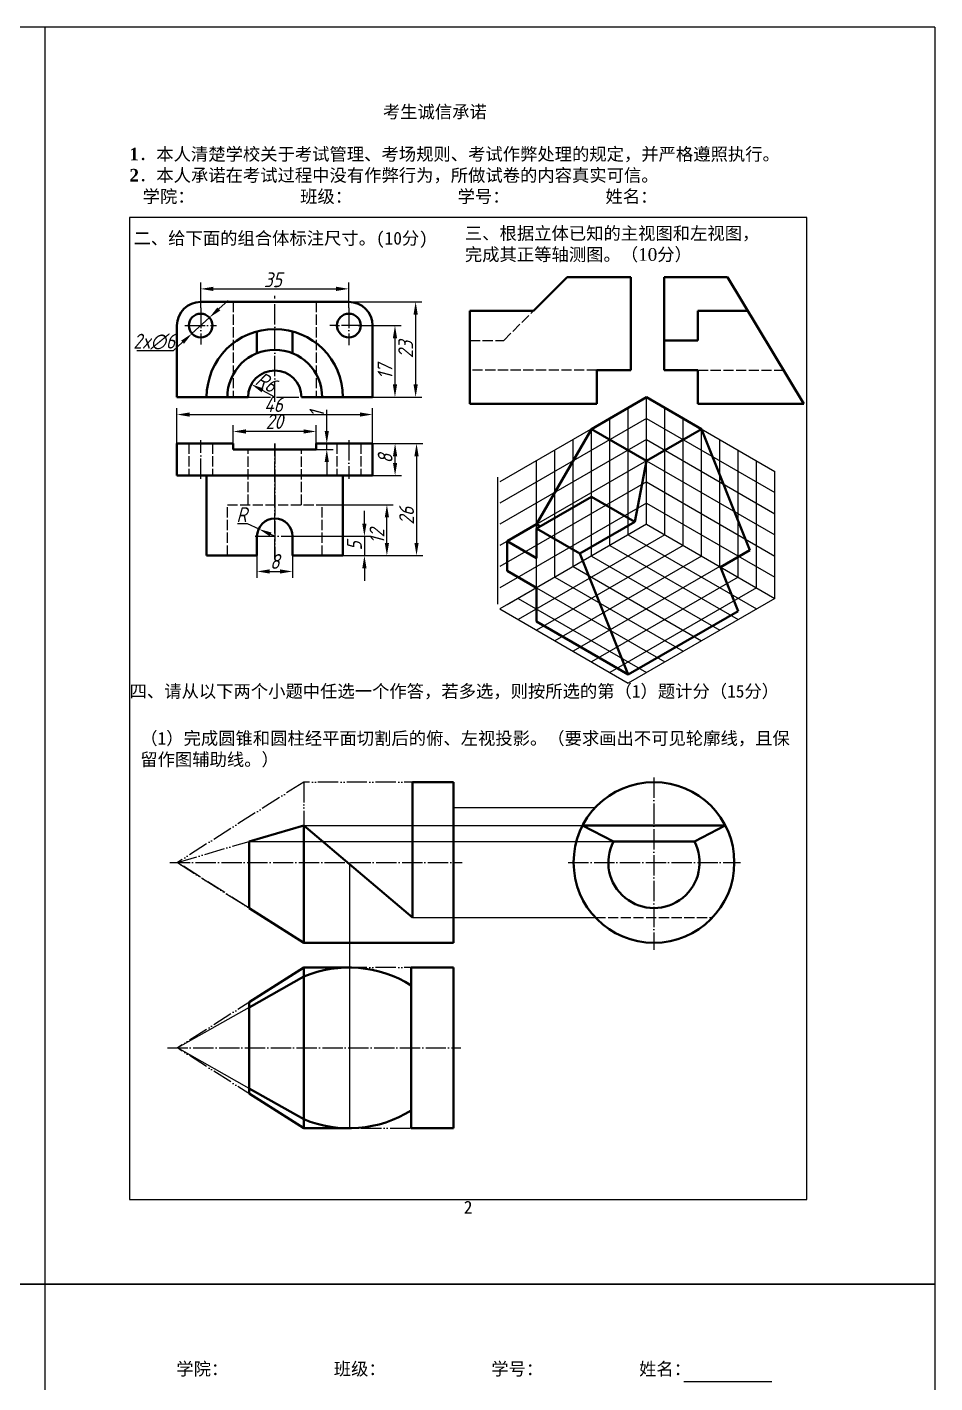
# Model space of a CAD drawing. Header units: millimetres. Extents: x -985 to -565, y -955 to -64.
# Drawn here: x -779.3 to -564.8, y -384.3 to -64 of the extents above; entities that cross this region are included whole.
import ezdxf

# ---------------------------------------------------------------- set-up
doc = ezdxf.new("R2010")
doc.units = ezdxf.units.MM
doc.header["$LTSCALE"] = 0.2
for name, pattern in [('ACAD_ISO02W100', [15, 12, -3]), ('ACAD_ISO04W100', [30, 24, -3, 0, -3]), ('ACAD_ISO05W100', [33, 24, -3, 0, -3, 0, -3])]:
    doc.linetypes.add(name, pattern=pattern)
doc.layers.get('0').update_dxf_attribs({"lineweight": 40})
doc.layers.add('双点画线', color=7, linetype='ACAD_ISO05W100')
for name, color, linetype, plot in [('图框', 160, 'Continuous', False), ('答案细实线', 1, 'Continuous', False), ('答案虚线', 1, 'ACAD_ISO02W100', False)]:
    doc.layers.add(name, color=color, linetype=linetype, plot=plot)
doc.layers.add('底线', color=3, linetype='Continuous', lineweight=13, plot=False)
doc.layers.add('答案粗实线', color=1, linetype='Continuous', lineweight=40, plot=False)
for name, color, linetype, lineweight in [('文字', 7, 'Continuous', 20), ('点画线', 7, 'ACAD_ISO04W100', 25), ('细实线', 7, 'Continuous', 25), ('虚线', 7, 'ACAD_ISO02W100', 25)]:
    doc.layers.add(name, color=color, linetype=linetype, lineweight=lineweight)
doc.styles.add('可调文字', font='gbeitc.shx', dxfattribs={"bigfont": 'gbcbig.shx'})
doc.styles.add('题目文本', font='', dxfattribs={"height": 3})
doc.styles.get('题目文本').set_extended_font_data('SimSun')
doc.dimstyles.new('A_ISO通用', dxfattribs={"dimtxt": 3.5, "dimasz": 3, "dimexe": 1.5, "dimexo": 0, "dimgap": 0.6, "dimtad": 1, "dimdec": 0, "dimdsep": 46, "dimtxsty": '可调文字', "dimcen": 2.5, "dimclrd": 256, "dimclrt": 256, "dimadec": 0, "dimazin": 0, "dimtfac": 1, "dimtdec": 0, "dimtmove": 0, "dimatfit": 3, "dimfxl": 1, "dimlwd": -1, "dimarcsym": 0})
doc.dimstyles.new('A_ISO通用$3', dxfattribs={"dimtxt": 3.5, "dimasz": 3, "dimexe": 1.5, "dimexo": 0, "dimgap": 0, "dimtad": 1, "dimtoh": 1, "dimdec": 0, "dimdsep": 46, "dimtxsty": '可调文字', "dimcen": 2.5, "dimclrd": 256, "dimclrt": 256, "dimadec": 0, "dimazin": 0, "dimtfac": 1, "dimtdec": 0, "dimtmove": 0, "dimatfit": 2, "dimfxl": 1, "dimlwd": -1, "dimarcsym": 0})
doc.dimstyles.new('A_ISO通用$4', dxfattribs={"dimtxt": 3.5, "dimasz": 3, "dimexe": 1.5, "dimexo": 0, "dimgap": 0.6, "dimtad": 1, "dimtoh": 1, "dimdec": 0, "dimdsep": 46, "dimtxsty": '可调文字', "dimcen": 2.5, "dimclrd": 256, "dimclrt": 256, "dimadec": 0, "dimazin": 0, "dimtfac": 1, "dimtdec": 0, "dimtmove": 0, "dimatfit": 2, "dimfxl": 1, "dimlwd": -1, "dimarcsym": 0})

# ---------------------------------------------------------------- blocks, each defined once
blk = doc.blocks.new('*D1')
at = {"layer": 'Defpoints', "color": 0, "transparency": 16777216}
for p in [(-718.5, -184.34), (-704.5, -188.88), (-699.59, -188.88)]:
    blk.add_point(p, dxfattribs=at)
at = {"layer": '答案细实线', "transparency": 16777216}
for p, q in [((-699.59, -181.34), (-699.59, -178.34)), ((-699.59, -184.34), (-699.59, -188.88)), ((-699.59, -191.88), (-699.59, -194.88))]:
    blk.add_line(p, q, dxfattribs=at)
at = {"layer": '答案细实线', "color": 0, "lineweight": -2, "transparency": 16777216}
for p, q in [((-718.5, -184.34), (-698.09, -184.34)), ((-704.5, -188.88), (-698.09, -188.88))]:
    blk.add_line(p, q, dxfattribs=at)
at = {"layer": '答案细实线', "transparency": 16777216}
for points in [[(-700.09, -181.34), (-699.09, -181.34), (-699.59, -184.34)], [(-700.09, -191.88), (-699.09, -191.88), (-699.59, -188.88)]]:
    blk.add_solid(points, dxfattribs=at)
at = {"layer": '答案细实线', "transparency": 16777216, "insert": (-703.69, -186.61), "char_height": 3.5, "attachment_point": 2, "rotation": 90, "style": '可调文字'}
blk.add_mtext('5', dxfattribs=at)
blk = doc.blocks.new('*D2')
at = {"layer": 'Defpoints', "color": 0, "transparency": 16777216}
for p in [(-709.57, -176.89), (-694.28, -176.89), (-704.85, -188.88)]:
    blk.add_point(p, dxfattribs=at)
at = {"layer": '答案细实线', "color": 0, "lineweight": -2, "transparency": 16777216}
for p, q in [((-709.57, -176.89), (-692.78, -176.89)), ((-704.85, -188.88), (-692.78, -188.88))]:
    blk.add_line(p, q, dxfattribs=at)
at = {"layer": '答案细实线', "transparency": 16777216}
blk.add_line((-694.28, -185.88), (-694.28, -179.89), dxfattribs=at)
for points in [[(-694.78, -179.89), (-693.78, -179.89), (-694.28, -176.89)], [(-694.78, -185.88), (-693.78, -185.88), (-694.28, -188.88)]]:
    blk.add_solid(points, dxfattribs=at)
at = {"layer": '答案细实线', "transparency": 16777216, "insert": (-698.38, -184.34), "char_height": 3.5, "attachment_point": 2, "rotation": 90, "style": '可调文字'}
blk.add_mtext('12', dxfattribs=at)
blk = doc.blocks.new('*D3')
at = {"layer": 'Defpoints', "color": 0, "transparency": 16777216}
for p in [(-696.62, -162.42), (-692.34, -162.42), (-697.67, -169.98)]:
    blk.add_point(p, dxfattribs=at)
at = {"layer": '答案细实线', "color": 0, "lineweight": -2, "transparency": 16777216}
for p, q in [((-696.62, -162.42), (-690.84, -162.42)), ((-697.67, -169.98), (-690.84, -169.98))]:
    blk.add_line(p, q, dxfattribs=at)
at = {"layer": '答案细实线', "transparency": 16777216}
blk.add_line((-692.34, -166.98), (-692.34, -165.42), dxfattribs=at)
for points in [[(-692.84, -165.42), (-691.84, -165.42), (-692.34, -162.42)], [(-692.84, -166.98), (-691.84, -166.98), (-692.34, -169.98)]]:
    blk.add_solid(points, dxfattribs=at)
at = {"layer": '答案细实线', "transparency": 16777216, "insert": (-696.44, -165.98), "char_height": 3.5, "attachment_point": 2, "rotation": 90, "style": '可调文字'}
blk.add_mtext('8', dxfattribs=at)
blk = doc.blocks.new('*D4')
at = {"layer": 'Defpoints', "color": 0, "transparency": 16777216}
for p in [(-697.67, -162.42), (-704.5, -188.88), (-687.28, -188.88)]:
    blk.add_point(p, dxfattribs=at)
at = {"layer": '答案细实线', "color": 0, "lineweight": -2, "transparency": 16777216}
for p, q in [((-697.67, -162.42), (-685.78, -162.42)), ((-704.5, -188.88), (-685.78, -188.88))]:
    blk.add_line(p, q, dxfattribs=at)
at = {"layer": '答案细实线', "transparency": 16777216}
blk.add_line((-687.28, -165.42), (-687.28, -185.88), dxfattribs=at)
for points in [[(-687.78, -165.42), (-686.78, -165.42), (-687.28, -162.42)], [(-687.78, -185.88), (-686.78, -185.88), (-687.28, -188.88)]]:
    blk.add_solid(points, dxfattribs=at)
at = {"layer": '答案细实线', "transparency": 16777216, "insert": (-691.38, -179.49), "char_height": 3.5, "attachment_point": 2, "rotation": 90, "style": '可调文字'}
blk.add_mtext('26', dxfattribs=at)
blk = doc.blocks.new('*D5')
at = {"layer": 'Defpoints', "color": 0, "transparency": 16777216}
for p in [(-701.09, -134.55), (-708.81, -151.47), (-692.37, -151.47)]:
    blk.add_point(p, dxfattribs=at)
at = {"layer": '答案细实线', "color": 0, "lineweight": -2, "transparency": 16777216}
for p, q in [((-701.09, -134.55), (-690.87, -134.55)), ((-708.81, -151.47), (-690.87, -151.47))]:
    blk.add_line(p, q, dxfattribs=at)
at = {"layer": '答案细实线', "transparency": 16777216}
blk.add_line((-692.37, -137.55), (-692.37, -148.47), dxfattribs=at)
for points in [[(-692.87, -137.55), (-691.87, -137.55), (-692.37, -134.55)], [(-692.87, -148.47), (-691.87, -148.47), (-692.37, -151.47)]]:
    blk.add_solid(points, dxfattribs=at)
at = {"layer": '答案细实线', "transparency": 16777216, "insert": (-696.47, -145.47), "char_height": 3.5, "attachment_point": 2, "rotation": 90, "style": '可调文字'}
blk.add_mtext('17', dxfattribs=at)
blk = doc.blocks.new('*D6')
at = {"layer": 'Defpoints', "color": 0, "transparency": 16777216}
for p in [(-730.57, -159.57), (-730.57, -162.42), (-710.97, -162.42)]:
    blk.add_point(p, dxfattribs=at)
at = {"layer": '答案细实线', "color": 0, "lineweight": -2, "transparency": 16777216}
for p, q in [((-730.57, -162.42), (-730.57, -158.07)), ((-710.97, -162.42), (-710.97, -158.07))]:
    blk.add_line(p, q, dxfattribs=at)
at = {"layer": '答案细实线', "transparency": 16777216}
blk.add_line((-713.97, -159.57), (-727.57, -159.57), dxfattribs=at)
for points in [[(-727.57, -159.07), (-727.57, -160.07), (-730.57, -159.57)], [(-713.97, -159.07), (-713.97, -160.07), (-710.97, -159.57)]]:
    blk.add_solid(points, dxfattribs=at)
at = {"layer": '答案细实线', "transparency": 16777216, "insert": (-720.88, -155.47), "char_height": 3.5, "attachment_point": 2, "style": '可调文字'}
blk.add_mtext('20', dxfattribs=at)
blk = doc.blocks.new('*D7')
at = {"layer": 'Defpoints', "color": 0, "transparency": 16777216}
for p in [(-710.15, -162.42), (-708.48, -162.42), (-710.97, -163.82)]:
    blk.add_point(p, dxfattribs=at)
at = {"layer": '答案细实线', "transparency": 16777216}
for p, q in [((-708.48, -159.42), (-708.48, -154.49)), ((-708.48, -163.82), (-708.48, -162.42)), ((-708.48, -166.82), (-708.48, -169.82))]:
    blk.add_line(p, q, dxfattribs=at)
at = {"layer": '答案细实线', "color": 0, "lineweight": -2, "transparency": 16777216}
for p, q in [((-710.15, -162.42), (-706.98, -162.42)), ((-710.97, -163.82), (-706.98, -163.82))]:
    blk.add_line(p, q, dxfattribs=at)
at = {"layer": '答案细实线', "transparency": 16777216}
for points in [[(-708.98, -159.42), (-707.98, -159.42), (-708.48, -162.42)], [(-708.98, -166.82), (-707.98, -166.82), (-708.48, -163.82)]]:
    blk.add_solid(points, dxfattribs=at)
at = {"layer": '答案细实线', "transparency": 16777216, "insert": (-712.58, -155.45), "char_height": 3.5, "attachment_point": 2, "rotation": 90, "style": '可调文字'}
blk.add_mtext('1', dxfattribs=at)
blk = doc.blocks.new('*D8')
at = {"layer": 'Defpoints', "color": 0, "transparency": 16777216}
for p in [(-724.48, -182.64), (-720.77, -184.34)]:
    blk.add_point(p, dxfattribs=at)
at = {"layer": '答案细实线', "transparency": 16777216}
for p, q in [((-727.2, -181.38), (-729.57, -181.38)), ((-724.48, -182.64), (-727.2, -181.38)), ((-720.77, -184.34), (-721.75, -183.89))]:
    blk.add_line(p, q, dxfattribs=at)
blk.add_solid([(-721.54, -183.43), (-721.96, -184.34), (-724.48, -182.64)], dxfattribs=at)
at = {"layer": '答案细实线', "transparency": 16777216, "insert": (-728.59, -179.23), "char_height": 3.5, "attachment_point": 5, "style": '可调文字'}
blk.add_mtext('R', dxfattribs=at)
blk = doc.blocks.new('*D9')
at = {"layer": 'Defpoints', "color": 0, "transparency": 16777216}
for p in [(-703.27, -128.95), (-698.14, -151.47), (-687.49, -151.47)]:
    blk.add_point(p, dxfattribs=at)
at = {"layer": '答案细实线', "color": 0, "lineweight": -2, "transparency": 16777216}
for p, q in [((-703.27, -128.95), (-685.99, -128.95)), ((-698.14, -151.47), (-685.99, -151.47))]:
    blk.add_line(p, q, dxfattribs=at)
at = {"layer": '答案细实线', "transparency": 16777216}
blk.add_line((-687.49, -131.95), (-687.49, -148.47), dxfattribs=at)
for points in [[(-687.99, -131.95), (-686.99, -131.95), (-687.49, -128.95)], [(-687.99, -148.47), (-686.99, -148.47), (-687.49, -151.47)]]:
    blk.add_solid(points, dxfattribs=at)
at = {"layer": '答案细实线', "transparency": 16777216, "insert": (-689.84, -140.21), "char_height": 3.5, "attachment_point": 5, "rotation": 90, "style": '可调文字'}
blk.add_mtext('23', dxfattribs=at)
blk = doc.blocks.new('*D10')
at = {"layer": 'Defpoints', "color": 0, "transparency": 16777216}
for p in [(-724.97, -188.88), (-716.57, -188.88), (-716.57, -192.64)]:
    blk.add_point(p, dxfattribs=at)
at = {"layer": '答案细实线', "color": 0, "lineweight": -2, "transparency": 16777216}
for p, q in [((-724.97, -188.88), (-724.97, -194.14)), ((-716.57, -188.88), (-716.57, -194.14))]:
    blk.add_line(p, q, dxfattribs=at)
at = {"layer": '答案细实线', "transparency": 16777216}
blk.add_line((-721.97, -192.64), (-719.57, -192.64), dxfattribs=at)
for points in [[(-721.97, -192.14), (-721.97, -193.14), (-724.97, -192.64)], [(-719.57, -192.14), (-719.57, -193.14), (-716.57, -192.64)]]:
    blk.add_solid(points, dxfattribs=at)
at = {"layer": '答案细实线', "transparency": 16777216, "insert": (-720.77, -190.29), "char_height": 3.5, "attachment_point": 5, "style": '可调文字'}
blk.add_mtext('8', dxfattribs=at)
blk = doc.blocks.new('*D11')
at = {"layer": 'Defpoints', "color": 0, "transparency": 16777216}
for p in [(-726.28, -148.42), (-720.77, -151.47)]:
    blk.add_point(p, dxfattribs=at)
at = {"layer": '答案细实线', "transparency": 16777216}
blk.add_line((-720.77, -151.47), (-723.65, -149.87), dxfattribs=at)
blk.add_solid([(-723.41, -149.43), (-723.9, -150.31), (-726.28, -148.42)], dxfattribs=at)
at = {"layer": '答案细实线', "transparency": 16777216, "insert": (-722.76, -147.91), "char_height": 3.5, "attachment_point": 5, "rotation": 331.0046, "style": '可调文字'}
blk.add_mtext('R6', dxfattribs=at)
blk = doc.blocks.new('*D12')
at = {"layer": 'Defpoints', "color": 0, "transparency": 16777216}
for p in [(-736.2, -132.66), (-740.33, -136.44)]:
    blk.add_point(p, dxfattribs=at)
at = {"layer": '答案细实线', "transparency": 16777216}
for p, q in [((-733.99, -130.63), (-731.78, -128.6)), ((-736.2, -132.66), (-740.33, -136.44)), ((-744.75, -140.5), (-753.39, -140.5)), ((-742.54, -138.47), (-744.75, -140.5))]:
    blk.add_line(p, q, dxfattribs=at)
for points in [[(-734.33, -130.26), (-733.65, -131), (-736.2, -132.66)], [(-742.88, -138.1), (-742.21, -138.84), (-740.33, -136.44)]]:
    blk.add_solid(points, dxfattribs=at)
at = {"layer": '答案细实线', "transparency": 16777216, "insert": (-749.27, -138.35), "char_height": 3.5, "attachment_point": 5, "style": '可调文字'}
blk.add_mtext('2x∅6', dxfattribs=at)
blk = doc.blocks.new('*D13')
at = {"layer": 'Defpoints', "color": 0, "transparency": 16777216}
for p in [(-703.27, -125.88), (-738.27, -130.35), (-703.27, -130.35)]:
    blk.add_point(p, dxfattribs=at)
at = {"layer": '答案细实线', "color": 0, "lineweight": -2, "transparency": 16777216}
for p, q in [((-738.27, -130.35), (-738.27, -124.38)), ((-703.27, -130.35), (-703.27, -124.38))]:
    blk.add_line(p, q, dxfattribs=at)
at = {"layer": '答案细实线', "transparency": 16777216}
blk.add_line((-735.27, -125.88), (-706.27, -125.88), dxfattribs=at)
for points in [[(-735.27, -125.38), (-735.27, -126.38), (-738.27, -125.88)], [(-706.27, -125.38), (-706.27, -126.38), (-703.27, -125.88)]]:
    blk.add_solid(points, dxfattribs=at)
at = {"layer": '答案细实线', "transparency": 16777216, "insert": (-721.22, -123.73), "char_height": 3.5, "attachment_point": 5, "style": '可调文字'}
blk.add_mtext('35', dxfattribs=at)
blk = doc.blocks.new('*D14')
at = {"layer": 'Defpoints', "color": 0, "transparency": 16777216}
for p in [(-697.67, -155.57), (-743.87, -162.42), (-697.67, -162.42)]:
    blk.add_point(p, dxfattribs=at)
at = {"layer": '答案细实线', "color": 0, "lineweight": -2, "transparency": 16777216}
for p, q in [((-743.87, -162.42), (-743.87, -154.07)), ((-697.67, -162.42), (-697.67, -154.07))]:
    blk.add_line(p, q, dxfattribs=at)
at = {"layer": '答案细实线', "transparency": 16777216}
blk.add_line((-740.87, -155.57), (-700.67, -155.57), dxfattribs=at)
for points in [[(-740.87, -155.07), (-740.87, -156.07), (-743.87, -155.57)], [(-700.67, -155.07), (-700.67, -156.07), (-697.67, -155.57)]]:
    blk.add_solid(points, dxfattribs=at)
at = {"layer": '答案细实线', "transparency": 16777216, "insert": (-721.07, -153.22), "char_height": 3.5, "attachment_point": 5, "style": '可调文字'}
blk.add_mtext('46', dxfattribs=at)

msp = doc.modelspace()

# ---------------------------------------------------------------- linework, layer by layer
for p, q in [((-659.66, -131.075), (-651.66, -123.075)), ((-636.66, -123.075), (-651.66, -123.075)), ((-636.66, -145.075), (-636.66, -123.075)), ((-628.795, -123.075), (-613.795, -123.075)), ((-628.795, -123.075), (-628.795, -145.075)), ((-595.795, -153.075), (-613.795, -123.075)), ((-738.268, -128.949), (-703.268, -128.949)), ((-674.66, -153.075), (-674.66, -131.075)), ((-674.66, -131.075), (-659.66, -131.075)), ((-674.66, -131.075), (-674.66, -138.075)), ((-620.795, -138.075), (-620.795, -131.075)), ((-620.795, -131.075), (-608.995, -131.075)), ((-743.868, -151.469), (-743.868, -134.549)), ((-724.968, -141.086), (-724.968, -135.926)), ((-716.568, -141.086), (-716.568, -135.926)), ((-697.668, -151.469), (-697.668, -134.549)), ((-628.795, -138.075), (-620.795, -138.075)), ((-644.66, -153.075), (-644.66, -145.075)), ((-644.66, -145.075), (-636.66, -145.075)), ((-628.795, -145.075), (-620.795, -145.075)), ((-620.795, -145.075), (-620.795, -153.075)), ((-743.868, -151.469), (-727.068, -151.469)), ((-714.468, -151.469), (-697.668, -151.469)), ((-674.66, -153.075), (-644.66, -153.075)), ((-620.795, -153.075), (-595.795, -153.075)), ((-743.868, -162.416), (-743.868, -169.976)), ((-743.868, -162.416), (-730.568, -162.416)), ((-743.868, -169.976), (-743.868, -162.416)), ((-734.016, -162.416), (-739.296, -162.416)), ((-735.888, -162.416), (-730.568, -162.416)), ((-730.568, -162.416), (-735.888, -162.416)), ((-730.568, -162.416), (-730.568, -163.816)), ((-710.968, -162.416), (-705.648, -162.416)), ((-710.968, -162.416), (-697.668, -162.416)), ((-705.648, -162.416), (-710.968, -162.416)), ((-710.968, -163.816), (-710.968, -162.416)), ((-707.52, -162.416), (-702.24, -162.416)), ((-697.668, -162.416), (-707.52, -162.416)), ((-697.668, -169.976), (-697.668, -162.416)), ((-697.668, -162.416), (-697.668, -169.976)), ((-730.568, -163.816), (-710.968, -163.816)), ((-743.868, -169.976), (-735.188, -169.976)), ((-733.316, -169.976), (-738.596, -169.976)), ((-738.596, -169.976), (-733.316, -169.976)), ((-736.868, -188.876), (-736.868, -169.976)), ((-735.888, -169.976), (-705.648, -169.976)), ((-705.648, -169.976), (-735.888, -169.976)), ((-731.598, -169.976), (-709.936, -169.976)), ((-707.52, -169.976), (-702.24, -169.976)), ((-697.668, -169.976), (-707.52, -169.976)), ((-704.668, -188.876), (-704.668, -169.976)), ((-724.968, -184.34), (-724.968, -188.876)), ((-716.568, -184.34), (-716.568, -188.876)), ((-736.868, -188.876), (-724.968, -188.876)), ((-724.968, -188.876), (-726.816, -188.876)), ((-716.568, -188.876), (-704.668, -188.876)), ((-716.568, -188.876), (-714.72, -188.876)), ((-688.223, -242.403), (-688.223, -274.384)), ((-688.223, -242.403), (-678.581, -242.403)), ((-678.581, -242.403), (-678.581, -280.374)), ((-726.831, -256.423), (-713.938, -252.647)), ((-713.938, -252.647), (-688.223, -274.384)), ((-713.938, -280.374), (-713.938, -252.647)), ((-726.831, -272.171), (-726.831, -256.423)), ((-713.938, -280.374), (-726.831, -272.171)), ((-713.938, -280.374), (-678.581, -280.374))]:
    msp.add_line(p, q)
for centre in [(-738.268, -134.549), (-703.268, -134.549)]:
    msp.add_circle(centre, 2.8)
for centre, radius, start, end in [((-738.268, -134.549), 5.6, 90, 180), ((-703.268, -134.549), 5.6, 0, 90), ((-720.768, -151.469), 16.1, 360, 180), ((-720.768, -151.469), 11.2, 0, 180), ((-720.768, -151.469), 6.3, 0, 180), ((-720.768, -184.34), 4.2, 0, 180)]:
    msp.add_arc(centre, radius, start, end)
at = {"layer": '双点画线'}
for p, q in [((-713.938, -242.403), (-743.78, -261.388)), ((-713.938, -242.403), (-713.938, -252.647)), ((-678.581, -242.403), (-713.938, -242.403)), ((-743.78, -261.388), (-726.831, -256.423)), ((-743.78, -261.388), (-713.938, -280.374)), ((-726.831, -272.171), (-743.78, -261.388)), ((-713.938, -286.22), (-743.78, -305.205)), ((-678.581, -286.22), (-713.938, -286.22)), ((-713.938, -286.22), (-713.938, -324.191)), ((-678.581, -324.191), (-678.581, -286.22)), ((-713.938, -324.191), (-743.78, -305.205)), ((-713.938, -324.191), (-678.581, -324.191))]:
    msp.add_line(p, q, dxfattribs=at)
msp.add_circle((-631.186, -261.388), 18.985, dxfattribs=at)
at = {"layer": '图框'}
for p, q in [((-775.069, -64.039), (-775.069, -658.039)), ((-564.819, -64.039), (-564.819, -658.039)), ((-985.319, -361.039), (-564.819, -361.039)), ((-985.319, -361.039), (-564.819, -361.039)), ((-775.069, -361.039), (-775.069, -658.039))]:
    msp.add_line(p, q, dxfattribs=at)
for points in [[(-564.819, -64.039), (-985.319, -64.039), (-985.319, -658.039), (-564.819, -658.039)], [(-564.819, -361.039), (-985.319, -361.039), (-985.319, -955.039), (-564.819, -955.039)]]:
    msp.add_lwpolyline(points, dxfattribs=at)
msp.add_lwpolyline([(-755.069, -341.039), (-595.069, -341.039), (-595.069, -109.039), (-755.069, -109.039)], close=True, dxfattribs=at)
at = {"layer": '底线', "color": 3}
for p, q in [((-632.966, -151.496), (-667.607, -171.496)), ((-632.966, -151.496), (-602.655, -168.996)), ((-632.966, -156.496), (-667.607, -176.496)), ((-641.626, -186.496), (-641.626, -156.496)), ((-637.296, -183.996), (-637.296, -153.996)), ((-632.966, -156.496), (-602.655, -173.996)), ((-628.636, -183.996), (-628.636, -153.996)), ((-624.306, -186.496), (-624.306, -156.496)), ((-645.956, -188.996), (-645.956, -158.996)), ((-619.976, -188.996), (-619.976, -158.996)), ((-632.966, -161.496), (-667.607, -181.496)), ((-632.966, -161.496), (-667.607, -181.496)), ((-650.286, -191.496), (-650.286, -161.496)), ((-632.966, -161.496), (-602.655, -178.996)), ((-615.645, -191.496), (-615.645, -161.496)), ((-632.966, -166.496), (-667.607, -186.496)), ((-658.947, -196.496), (-658.947, -166.496)), ((-654.617, -193.996), (-654.617, -163.996)), ((-632.966, -166.496), (-602.655, -183.996)), ((-611.315, -193.996), (-611.315, -163.996)), ((-606.985, -196.496), (-606.985, -166.496)), ((-602.655, -198.996), (-602.655, -168.996)), ((-668.04, -200.34), (-668.04, -170.34)), ((-632.966, -171.496), (-667.607, -191.496)), ((-632.966, -171.496), (-602.655, -188.996)), ((-632.966, -176.496), (-667.607, -196.496)), ((-632.966, -176.496), (-602.655, -193.996)), ((-628.636, -183.996), (-663.277, -203.996)), ((-637.296, -183.996), (-606.985, -201.496)), ((-624.306, -186.496), (-658.947, -206.496)), ((-641.626, -186.496), (-611.315, -203.996)), ((-619.976, -188.996), (-654.617, -208.996)), ((-615.645, -191.496), (-650.286, -211.496)), ((-650.286, -191.496), (-619.976, -208.996)), ((-645.956, -188.996), (-615.645, -206.496)), ((-654.617, -193.996), (-624.306, -211.496)), ((-611.315, -193.996), (-645.956, -213.996)), ((-658.947, -196.496), (-628.636, -213.996)), ((-606.985, -196.496), (-641.626, -216.496)), ((-667.607, -201.496), (-637.296, -218.996)), ((-663.277, -198.996), (-632.966, -216.496)), ((-602.655, -198.996), (-637.296, -218.996))]:
    msp.add_line(p, q, dxfattribs=at)
at = {"layer": '点画线'}
for p, q in [((-720.768, -152.565), (-720.768, -127.534)), ((-738.268, -130.349), (-738.268, -139.022)), ((-703.268, -130.349), (-703.268, -139.189)), ((-742.023, -134.549), (-734.513, -134.549)), ((-700.242, -134.549), (-707.752, -134.549)), ((-732.844, -151.469), (-727.068, -151.469)), ((-714.468, -151.469), (-708.807, -151.469)), ((-738.268, -170.732), (-738.268, -161.66)), ((-720.768, -189.768), (-720.768, -162.435)), ((-720.768, -162.435), (-720.768, -189.841)), ((-703.268, -161.66), (-703.268, -170.732)), ((-725.387, -184.34), (-715.876, -184.34)), ((-631.186, -241.343), (-631.186, -282.01)), ((-745.584, -261.388), (-676.482, -261.388)), ((-651.434, -261.388), (-610.755, -261.388)), ((-746.117, -305.205), (-676.837, -305.205))]:
    msp.add_line(p, q, dxfattribs=at)
at = {"layer": '点画线', "ltscale": 1.1}
msp.add_line((-727.068, -151.469), (-714.468, -151.469), dxfattribs=at)
at = {"layer": '答案粗实线'}
for p, q in [((-632.966, -151.496), (-645.956, -158.996)), ((-632.966, -151.496), (-619.976, -158.996)), ((-658.947, -181.496), (-645.956, -158.996)), ((-645.956, -158.996), (-632.966, -166.496)), ((-619.976, -158.996), (-632.966, -166.496)), ((-619.976, -158.996), (-608.544, -187.596)), ((-635.737, -180.896), (-632.966, -166.496)), ((-645.956, -174.996), (-658.947, -182.496)), ((-645.956, -174.996), (-635.737, -180.896)), ((-658.947, -181.496), (-665.875, -185.496)), ((-658.947, -181.496), (-658.081, -181.996)), ((-658.947, -182.496), (-648.728, -188.396)), ((-658.947, -182.496), (-658.947, -189.496)), ((-635.737, -180.896), (-648.728, -188.396)), ((-665.875, -185.496), (-658.947, -189.496)), ((-665.875, -185.496), (-665.875, -192.496)), ((-648.728, -188.396), (-637.296, -216.996)), ((-608.544, -187.596), (-615.472, -191.596)), ((-615.472, -191.596), (-611.315, -201.996)), ((-665.875, -192.496), (-658.947, -196.496)), ((-658.947, -204.496), (-658.947, -196.496)), ((-658.947, -204.496), (-637.296, -216.996)), ((-611.315, -201.996), (-637.296, -216.996)), ((-648.039, -252.647), (-640.758, -256.423)), ((-648.039, -252.647), (-614.332, -252.647)), ((-621.614, -256.423), (-614.332, -252.647)), ((-640.758, -256.423), (-621.614, -256.423)), ((-713.938, -286.22), (-726.831, -294.422)), ((-703.094, -286.22), (-713.938, -286.22)), ((-713.938, -324.191), (-713.938, -286.22)), ((-678.581, -286.22), (-688.51, -286.22)), ((-688.51, -324.191), (-688.51, -286.22)), ((-678.581, -286.22), (-678.581, -324.191)), ((-713.938, -288.352), (-726.831, -295.633)), ((-726.831, -294.422), (-726.831, -315.988)), ((-713.938, -322.059), (-726.831, -314.777)), ((-713.938, -324.191), (-726.831, -315.988)), ((-703.094, -324.191), (-713.938, -324.191)), ((-678.581, -324.191), (-688.51, -324.191))]:
    msp.add_line(p, q, dxfattribs=at)
msp.add_circle((-631.186, -261.388), 18.985, dxfattribs=at)
for centre, radius, start, end in [((-631.186, -261.388), 10.783, 152.58551, 27.41449), ((-703.253, -314.056), 27.837, 58.02027, 112.57302), ((-703.253, -296.354), 27.837, 247.42698, 301.97973)]:
    msp.add_arc(centre, radius, start, end, dxfattribs=at)
at = {"layer": '答案细实线'}
for p, q in [((-632.966, -181.496), (-665.875, -200.496)), ((-678.581, -248.392), (-645.026, -248.392)), ((-713.938, -252.647), (-648.039, -252.647)), ((-726.831, -256.423), (-640.758, -256.423)), ((-703.094, -261.388), (-703.094, -324.191)), ((-688.223, -274.384), (-645.026, -274.384)), ((-726.831, -295.633), (-743.78, -305.205)), ((-726.831, -314.777), (-743.78, -305.205))]:
    msp.add_line(p, q, dxfattribs=at)
at = {"layer": '答案虚线'}
msp.add_line((-645.026, -274.384), (-617.346, -274.384), dxfattribs=at)
at = {"layer": '细实线', "lineweight": 13}
for q in [(-632.966, -151.496), (-667.607, -201.496), (-602.655, -198.996)]:
    msp.add_line((-632.966, -181.496), q, dxfattribs=at)
at = {"layer": '细实线'}
msp.add_line((-624.144, -383.984), (-603.308, -383.984), dxfattribs=at)
at = {"layer": '虚线'}
for p, q in [((-730.568, -128.949), (-730.568, -151.469)), ((-710.968, -128.949), (-710.968, -151.469)), ((-666.66, -138.075), (-659.66, -131.075)), ((-674.66, -138.075), (-666.66, -138.075)), ((-644.66, -145.075), (-674.66, -145.075)), ((-620.795, -145.075), (-600.595, -145.075)), ((-741.068, -162.416), (-741.068, -169.976)), ((-735.468, -162.416), (-735.468, -169.976)), ((-706.068, -162.416), (-706.068, -169.976)), ((-700.468, -162.416), (-700.468, -169.976)), ((-727.068, -176.889), (-727.068, -163.816)), ((-714.468, -176.889), (-714.468, -163.816)), ((-731.968, -176.889), (-709.568, -176.889)), ((-731.968, -188.876), (-731.968, -176.889)), ((-709.568, -188.876), (-709.568, -176.889))]:
    msp.add_line(p, q, dxfattribs=at)

# ---------------------------------------------------------------- texts
at = {"char_height": 3, "attachment_point": 1, "style": '题目文本'}
for s, insert, width in [('二、给下面的组合体标注尺寸。(10分)  ', (-754.135, -112.409), 143.24286), ('（1）完成圆锥和圆柱经平面切割后的俯、左视投影。（要求画出不可见轮廓线，且保留作图辅助线。）', (-752.539, -230.556), 155.68931)]:
    msp.add_mtext(s, dxfattribs=dict(at, insert=insert, width=width))
at = {"layer": '文字', "char_height": 3, "attachment_point": 1, "style": '题目文本'}
for s, insert, width in [('三、根据立体已知的主视图和左视图，\\P完成其正等轴测图。（{\\fTimes New Roman|b0|i0|c162|p18;10}分）', (-675.849, -111.251), 156.90443), ('四、请从以下两个小题中任选一个作答，若多选，则按所选的第（1）题计分（15分）', (-755.069, -219.43), 156.90443), ('\\pl4.787;{\\fSimSun|b1|i0|c134|p2;学院：\\fTimes New Roman|b1|i0|c0|p18;\\L                     \\l \\fSimSun|b1|i0|c134|p2;班级：\\fTimes New Roman|b1|i0|c0|p18;\\L                    \\l  \\fSimSun|b1|i0|c134|p2;学号：\\fTimes New Roman|b1|i0|c0|p18;\\L                    \\fSimSun|b1|i0|c134|p2;\\l姓名：\\fTimes New Roman|b1|i0|c0|p18; \\L                    }', (-748.811, -379.537), 164.76667)]:
    msp.add_mtext(s, dxfattribs=dict(at, insert=insert, width=width))
at = {"layer": '细实线', "style": '题目文本'}
msp.add_text('2', height=3, dxfattribs=at).set_placement((-676.106, -344.34))
at = {"layer": '细实线', "insert": (-755.113, -82.537), "char_height": 3, "width": 164.76667, "attachment_point": 1, "style": '题目文本'}
msp.add_mtext('\\pl4.78667;                           {\\fSimSun|b1|i0|c134|p2;考生诚信承诺\\P\\P\\pi-4.76,l4.76,t4.8;\\fTimes New Roman|b1|i0|c0|p18;1\\fSimSun|b1|i0|c134|p2;．本人清楚学校关于考试管理、考场规则、考试作弊处理的规定，并严格遵照执行。\\P\\fTimes New Roman|b1|i0|c0|p18;2\\fSimSun|b1|i0|c134|p2;．本人承诺在考试过程中没有作弊行为，所做试卷的内容真实可信。\\P\\pi3.14667,l0,tz;学院：\\fTimes New Roman|b1|i0|c0|p18;\\L                     \\l \\fSimSun|b1|i0|c134|p2;班级：\\fTimes New Roman|b1|i0|c0|p18;\\L                    \\l  \\fSimSun|b1|i0|c134|p2;学号：\\fTimes New Roman|b1|i0|c0|p18;\\L                    \\fSimSun|b1|i0|c134|p2;\\l姓名：\\fTimes New Roman|b1|i0|c0|p18; \\L                    }', dxfattribs=at)

# ---------------------------------------------------------------- dimensions: what is measured, and where the dimension line sits
at = {"layer": '答案细实线'}
dim = msp.add_linear_dim(base=(-703.268, -125.879), p1=(-738.268, -130.349), p2=(-703.268, -130.349), dimstyle='A_ISO通用', override={"dimgap": 0.4, "dimtoh": 1, "dimatfit": 2}, dxfattribs=at)
dim.commit()
dim.dimension.update_dxf_attribs({"geometry": '*D13', "text_midpoint": (-721.216, -125.879), "dimtype": 160})
dim = msp.add_diameter_dim_2p(p1=(-736.204, -132.657), p2=(-740.332, -136.441), text='2x<>', dimstyle='A_ISO通用$3', override={"dimgap": 0.4}, dxfattribs=at)
dim.commit()
dim.dimension.update_dxf_attribs({"geometry": '*D12', "text_midpoint": (-749.274, -140.496), "dimtype": 163})
dim = msp.add_linear_dim(base=(-687.487, -151.469), p1=(-703.268, -128.949), p2=(-698.139, -151.469), angle=90, dimstyle='A_ISO通用', dxfattribs=at)
dim.commit()
dim.dimension.update_dxf_attribs({"geometry": '*D9', "text_midpoint": (-689.837, -140.209)})
for base, p1, p2, picture, middle in [((-692.368, -151.469), (-701.093, -134.549), (-708.807, -151.469), '*D5', (-692.368, -145.471)), ((-708.482, -162.416), (-710.968, -163.816), (-710.149, -162.416), '*D7', (-708.482, -155.451)), ((-687.281, -188.876), (-697.668, -162.416), (-704.503, -188.876), '*D4', (-687.281, -179.487)), ((-692.343, -162.416), (-697.668, -169.976), (-696.62, -162.416), '*D3', (-692.343, -165.976)), ((-699.588, -188.876), (-718.5, -184.34), (-704.503, -188.876), '*D1', (-699.588, -186.608)), ((-694.281, -176.889), (-704.854, -188.876), (-709.568, -176.889), '*D2', (-694.281, -184.34))]:
    dim = msp.add_linear_dim(base=base, p1=p1, p2=p2, angle=270, dimstyle='A_ISO通用', dxfattribs=at)
    dim.commit()
    dim.dimension.update_dxf_attribs({"geometry": picture, "text_midpoint": middle, "dimtype": 160})
dim = msp.add_radius_dim(center=(-720.768, -151.469), mpoint=(-726.278, -148.415), dimstyle='A_ISO通用$4', override={"dimgap": 0.4}, dxfattribs=at)
dim.commit()
dim.dimension.update_dxf_attribs({"geometry": '*D11', "text_midpoint": (-723.801, -149.788), "dimtype": 164})
for base, p1, p2, picture, middle in [((-697.668, -155.569), (-743.868, -162.416), (-697.668, -162.416), '*D14', (-721.075, -155.569)), ((-730.568, -159.565), (-710.968, -162.416), (-730.568, -162.416), '*D6', (-720.88, -159.565)), ((-716.568, -192.638), (-724.968, -188.876), (-716.568, -188.876), '*D10', (-720.768, -192.638))]:
    dim = msp.add_linear_dim(base=base, p1=p1, p2=p2, dimstyle='A_ISO通用', dxfattribs=at)
    dim.commit()
    dim.dimension.update_dxf_attribs({"geometry": picture, "text_midpoint": middle, "dimtype": 160})
dim = msp.add_radius_dim(center=(-720.768, -184.34), mpoint=(-724.478, -182.636), text='R', dimstyle='A_ISO通用$4', override={"dimgap": 0.4}, dxfattribs=at)
dim.commit()
dim.dimension.update_dxf_attribs({"geometry": '*D8', "text_midpoint": (-728.588, -181.384), "dimtype": 164})

doc.saveas('drawing.dxf')
